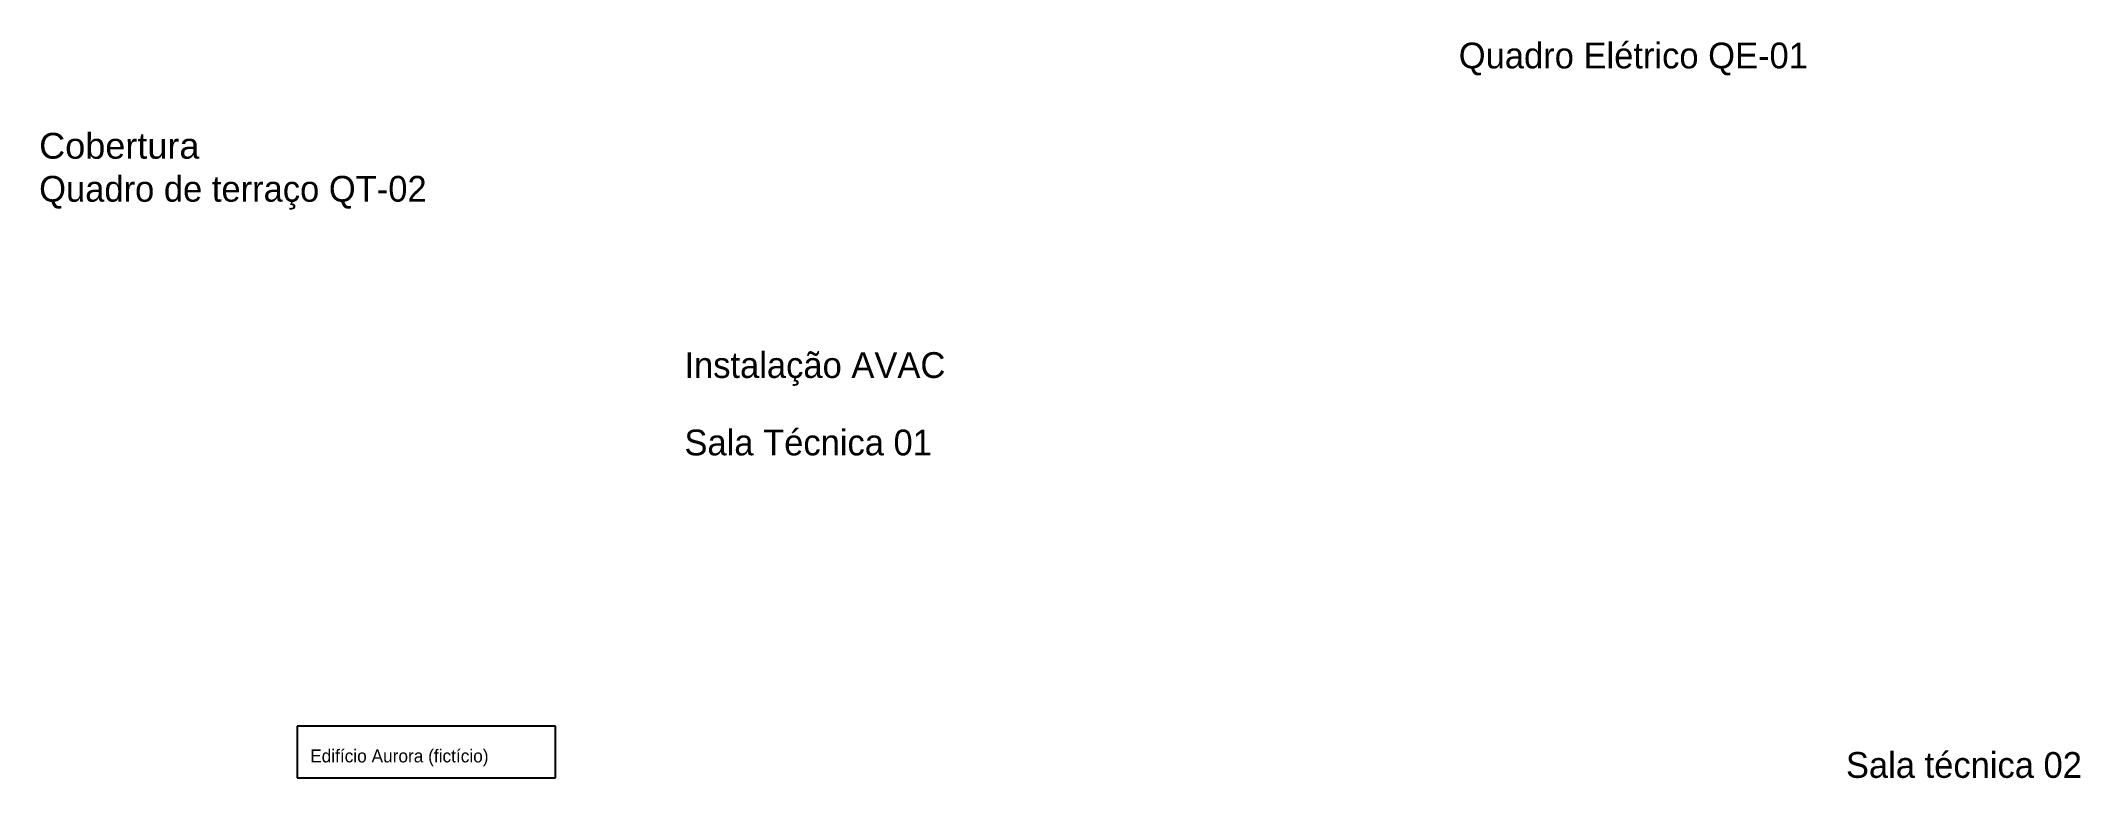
# Model space of a CAD drawing. Extents: x -499 to 1082, y -250 to 321.
import ezdxf

# ---------------------------------------------------------------- set-up
doc = ezdxf.new("R2010")
doc.units = 0
doc.layers.get('0').update_dxf_attribs({"linetype": 'CONTINUOUS'})
doc.layers.add('NOTES', color=3, linetype='CONTINUOUS')
doc.layers.add('QUADROS', color=1, linetype='CONTINUOUS')

# ---------------------------------------------------------------- blocks, each defined once
blk = doc.blocks.new('CARIMBO')
for p, q in [((200, 40), (0, 40)), ((0, 40), (0, 0)), ((200, 0), (200, 40)), ((0, 0), (200, 0))]:
    blk.add_line(p, q)
blk.add_attdef('PROJETO', (10, 12), '', height=10)

msp = doc.modelspace()

# ---------------------------------------------------------------- block references
msp.add_blockref('CARIMBO', (-300, -250)).add_auto_attribs({'PROJETO': 'Edifício Aurora (fictício)'})

# ---------------------------------------------------------------- texts
at = {"layer": 'NOTES'}
for s, p in [('Instalação AVAC', (0, 60)), ('Sala Técnica 01', (0, 0)), ('Sala técnica 02', (900, -250))]:
    msp.add_text(s, height=20, dxfattribs=at).set_placement(p)
at = {"layer": 'QUADROS'}
msp.add_text('Quadro Elétrico QE-01', height=20, dxfattribs=at).set_placement((600, 300))
at = {"layer": 'QUADROS', "insert": (-500, 250), "char_height": 20, "width": 300, "attachment_point": 1}
msp.add_mtext('{\\fArial|b0;Cobertura}\\PQuadro de terraço QT-02', dxfattribs=at)

doc.saveas('drawing.dxf')
